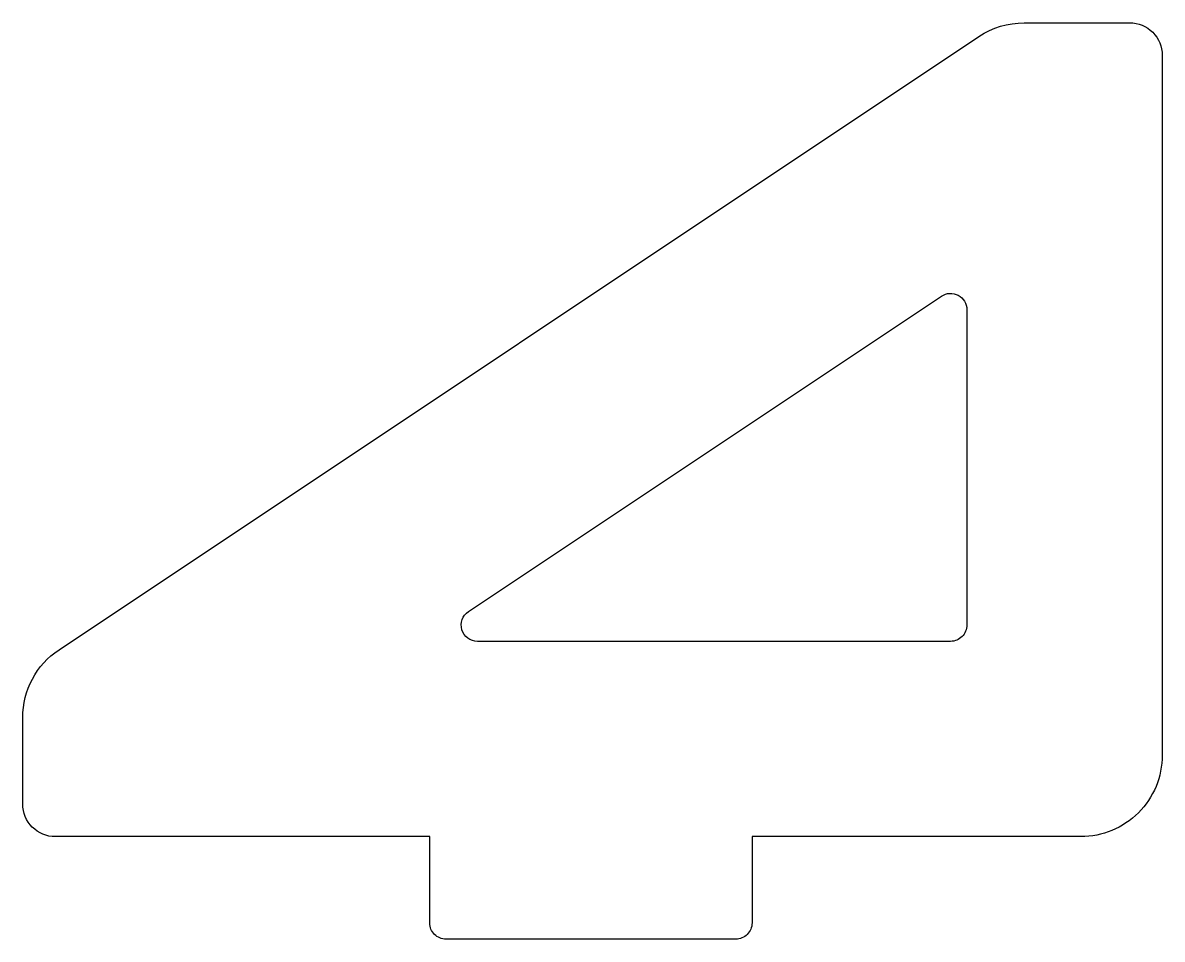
# Model space of a CAD drawing. Extents: x -70 to 0, y -6.3 to 50.
import ezdxf

# ---------------------------------------------------------------- set-up
doc = ezdxf.new("R2010")
doc.units = 0

msp = doc.modelspace()

# ---------------------------------------------------------------- linework, layer by layer
at = {"layer": '1'}
for points in [[(0, 48), (0, 5, -0.414214), (-5, 0), (-25.2, 0), (-25.2, -5.3, -0.414214), (-26.2, -6.3), (-44, -6.3, -0.414214), (-45, -5.3), (-45, 0), (-68, 0, -0.414214), (-70, 2), (-70, 7.324, -0.250765), (-67.774, 11.484), (-11.26, 49.16, -0.148069), (-8.486, 50), (-2, 50, -0.414214)], [(-12, 32.376), (-12, 13, -0.414214), (-13, 12), (-42.064, 12, -0.742056), (-42.619, 13.832), (-13.555, 33.208, -0.599022)]]:
    msp.add_lwpolyline(points, format="xyb", close=True, dxfattribs=at)

doc.saveas('drawing.dxf')
